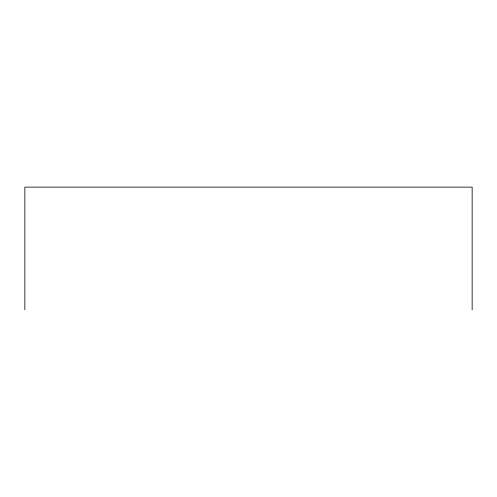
<?xml version="1.0" encoding="UTF-8"?>
<svg xmlns="http://www.w3.org/2000/svg" width="497" height="497" viewBox="0 0 497 497"><rect width="100%" height="100%" fill="white"/><g stroke="black" fill="none" stroke-linecap="round" stroke-linejoin="round"><path stroke-width="0.75" d="M472.15 309.873L472.15 187.127L24.85 187.127L24.85 309.873"/></g></svg>
